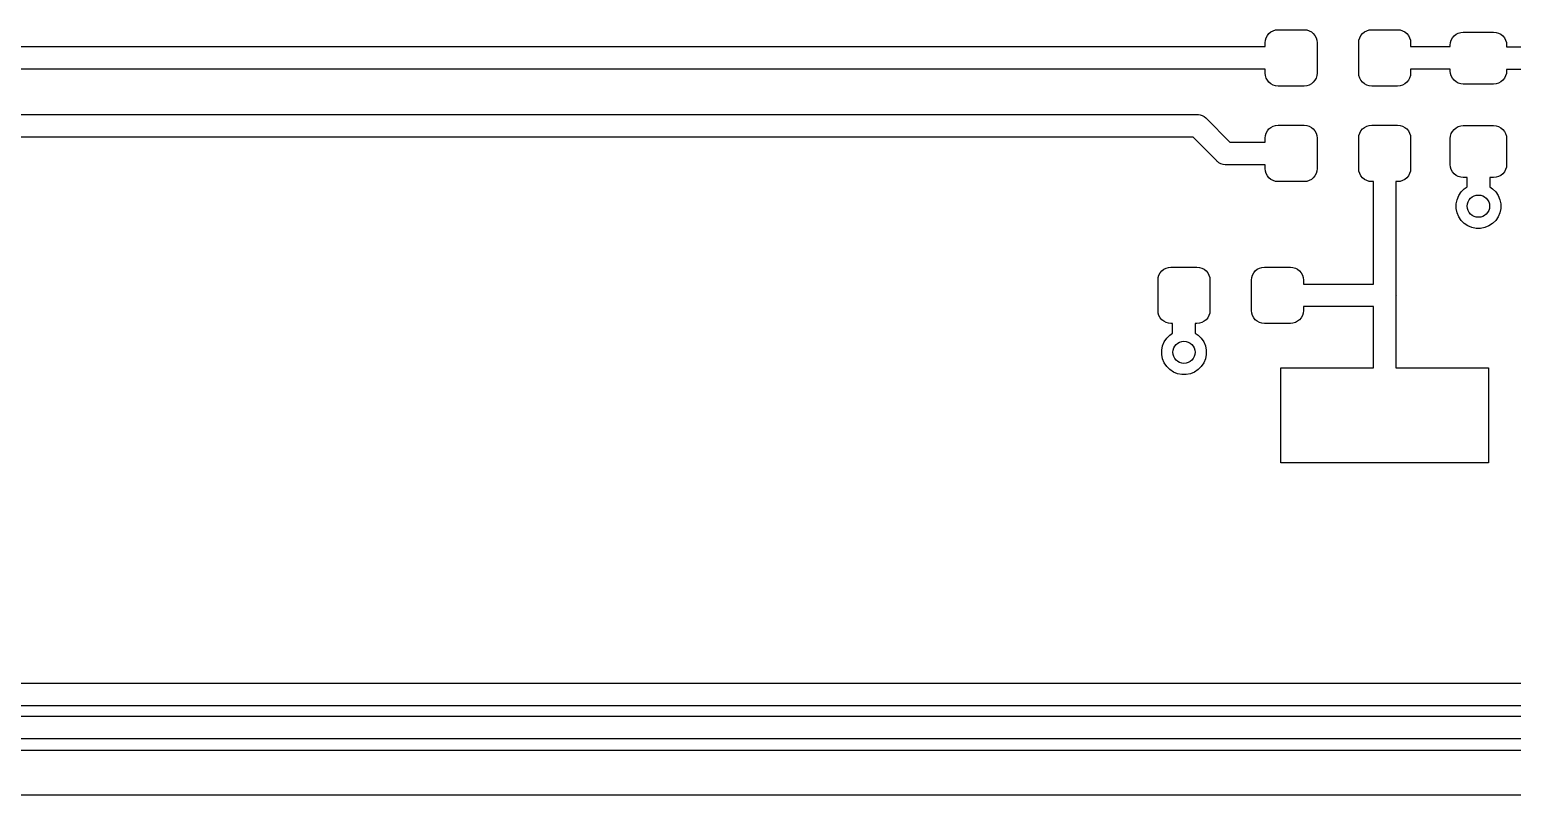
# Model space of a CAD drawing. Extents: x -66 to 211, y -177 to 13.
# Drawn here: x 33.22 to 58.19, y -130.33 to -117.43 of the extents above; entities that cross this region are included whole.
import ezdxf

# ---------------------------------------------------------------- set-up
doc = ezdxf.new("R2010")
doc.units = 0
doc.layers.add('BLACK', color=7, linetype='CONTINUOUS')

msp = doc.modelspace()

# ---------------------------------------------------------------- linework, layer by layer
at = {"layer": 'BLACK', "linetype": 'CONTINUOUS'}
for p, q in [((54.0301, -117.653), (54.0343, -117.61)), ((54.0343, -117.61), (54.0467, -117.569)), ((54.0467, -117.569), (54.0669, -117.532)), ((54.0669, -117.532), (54.0941, -117.498)), ((54.0941, -117.498), (54.1273, -117.471)), ((54.1273, -117.471), (54.1651, -117.451)), ((54.1651, -117.451), (54.2061, -117.439)), ((54.2061, -117.439), (54.2488, -117.434)), ((54.2488, -117.434), (54.6863, -117.434)), ((54.6863, -117.434), (54.729, -117.439)), ((54.729, -117.439), (54.77, -117.451)), ((54.77, -117.451), (54.8078, -117.471)), ((54.8078, -117.471), (54.841, -117.498)), ((54.841, -117.498), (54.8682, -117.532)), ((54.8682, -117.532), (54.8884, -117.569)), ((54.8884, -117.569), (54.9009, -117.61)), ((54.9009, -117.61), (54.9051, -117.653)), ((55.6051, -117.653), (55.6093, -117.61)), ((55.6093, -117.61), (55.6217, -117.569)), ((55.6217, -117.569), (55.6419, -117.532)), ((55.6419, -117.532), (55.6691, -117.498)), ((55.6691, -117.498), (55.7023, -117.471)), ((55.7023, -117.471), (55.7401, -117.451)), ((55.7401, -117.451), (55.7811, -117.439)), ((55.7811, -117.439), (55.8238, -117.434)), ((55.8238, -117.434), (56.2613, -117.434)), ((56.2613, -117.434), (56.304, -117.439)), ((56.304, -117.439), (56.345, -117.451)), ((56.345, -117.451), (56.3828, -117.471)), ((56.3828, -117.471), (56.416, -117.498)), ((56.416, -117.498), (56.4432, -117.532)), ((56.4432, -117.532), (56.4634, -117.569)), ((56.4634, -117.569), (56.4759, -117.61)), ((56.4759, -117.61), (56.4801, -117.653)), ((57.1516, -117.65), (57.1641, -117.609)), ((57.1641, -117.609), (57.1843, -117.572)), ((57.1843, -117.572), (57.2115, -117.538)), ((57.2115, -117.538), (57.2447, -117.511)), ((57.2447, -117.511), (57.2825, -117.491)), ((57.2825, -117.491), (57.3235, -117.479)), ((57.3235, -117.479), (57.3662, -117.474)), ((57.3662, -117.474), (57.8787, -117.474)), ((57.8787, -117.474), (57.9214, -117.479)), ((57.9214, -117.479), (57.9624, -117.491)), ((57.9624, -117.491), (58.0002, -117.511)), ((58.0002, -117.511), (58.0334, -117.538)), ((58.0334, -117.538), (58.0606, -117.572)), ((58.0606, -117.572), (58.0808, -117.609)), ((58.0808, -117.609), (58.0932, -117.65)), ((18.592, -117.719), (54.0301, -117.719)), ((54.0301, -117.719), (54.0301, -117.653)), ((54.9051, -117.653), (54.9051, -118.166)), ((55.6051, -118.166), (55.6051, -117.653)), ((56.4801, -117.653), (56.4801, -117.719)), ((56.4801, -117.719), (57.1474, -117.719)), ((57.1474, -117.693), (57.1516, -117.65)), ((57.1474, -117.719), (57.1474, -117.693)), ((58.0932, -117.65), (58.0974, -117.693)), ((58.0974, -117.693), (58.0974, -117.721)), ((58.0974, -117.721), (60.9766, -117.721)), ((54.0301, -118.1), (18.6615, -118.1)), ((54.0301, -118.166), (54.0301, -118.1)), ((57.1474, -118.1), (56.4801, -118.1)), ((56.4801, -118.1), (56.4801, -118.166)), ((57.1474, -118.131), (57.1474, -118.1)), ((57.1516, -118.173), (57.1474, -118.131)), ((58.0974, -118.131), (58.0932, -118.173)), ((60.9766, -118.102), (58.0974, -118.102)), ((58.0974, -118.102), (58.0974, -118.131)), ((54.0343, -118.208), (54.0301, -118.166)), ((54.0467, -118.249), (54.0343, -118.208)), ((54.0669, -118.287), (54.0467, -118.249)), ((54.0941, -118.32), (54.0669, -118.287)), ((54.1273, -118.347), (54.0941, -118.32)), ((54.1651, -118.368), (54.1273, -118.347)), ((54.2061, -118.38), (54.1651, -118.368)), ((54.2488, -118.384), (54.2061, -118.38)), ((54.6863, -118.384), (54.2488, -118.384)), ((54.729, -118.38), (54.6863, -118.384)), ((54.77, -118.368), (54.729, -118.38)), ((54.8078, -118.347), (54.77, -118.368)), ((54.841, -118.32), (54.8078, -118.347)), ((54.8682, -118.287), (54.841, -118.32)), ((54.8884, -118.249), (54.8682, -118.287)), ((54.9009, -118.208), (54.8884, -118.249)), ((54.9051, -118.166), (54.9009, -118.208)), ((55.6093, -118.208), (55.6051, -118.166)), ((55.6217, -118.249), (55.6093, -118.208)), ((55.6419, -118.287), (55.6217, -118.249)), ((55.6691, -118.32), (55.6419, -118.287)), ((55.7023, -118.347), (55.6691, -118.32)), ((55.7401, -118.368), (55.7023, -118.347)), ((55.7811, -118.38), (55.7401, -118.368)), ((55.8238, -118.384), (55.7811, -118.38)), ((56.2613, -118.384), (55.8238, -118.384)), ((56.304, -118.38), (56.2613, -118.384)), ((56.345, -118.368), (56.304, -118.38)), ((56.3828, -118.347), (56.345, -118.368)), ((56.416, -118.32), (56.3828, -118.347)), ((56.4432, -118.287), (56.416, -118.32)), ((56.4634, -118.249), (56.4432, -118.287)), ((56.4759, -118.208), (56.4634, -118.249)), ((56.4801, -118.166), (56.4759, -118.208)), ((57.1641, -118.214), (57.1516, -118.173)), ((57.1843, -118.252), (57.1641, -118.214)), ((57.2115, -118.285), (57.1843, -118.252)), ((57.2447, -118.313), (57.2115, -118.285)), ((57.2825, -118.333), (57.2447, -118.313)), ((57.3235, -118.345), (57.2825, -118.333)), ((57.3662, -118.349), (57.3235, -118.345)), ((57.8787, -118.349), (57.3662, -118.349)), ((57.9214, -118.345), (57.8787, -118.349)), ((57.9624, -118.333), (57.9214, -118.345)), ((58.0002, -118.313), (57.9624, -118.333)), ((58.0334, -118.285), (58.0002, -118.313)), ((58.0606, -118.252), (58.0334, -118.285)), ((58.0808, -118.214), (58.0606, -118.252)), ((58.0932, -118.173), (58.0808, -118.214)), ((21.5516, -118.864), (52.8862, -118.864)), ((52.8862, -118.864), (52.8955, -118.863)), ((52.8955, -118.863), (52.9048, -118.864)), ((52.9048, -118.864), (52.9049, -118.864)), ((52.9049, -118.864), (52.9328, -118.867)), ((52.9328, -118.867), (52.9688, -118.878)), ((52.9688, -118.878), (53.0018, -118.896)), ((53.0018, -118.896), (53.0309, -118.92)), ((53.0309, -118.92), (53.0368, -118.927)), ((53.0368, -118.927), (53.4367, -119.327)), ((54.0467, -119.177), (54.0669, -119.139)), ((54.0669, -119.139), (54.0941, -119.106)), ((54.0941, -119.106), (54.1273, -119.079)), ((54.1273, -119.079), (54.1651, -119.059)), ((54.1651, -119.059), (54.2061, -119.046)), ((54.2061, -119.046), (54.2488, -119.042)), ((54.2488, -119.042), (54.6863, -119.042)), ((54.6863, -119.042), (54.729, -119.046)), ((54.729, -119.046), (54.77, -119.059)), ((54.77, -119.059), (54.8078, -119.079)), ((54.8078, -119.079), (54.841, -119.106)), ((54.841, -119.106), (54.8682, -119.139)), ((54.8682, -119.139), (54.8884, -119.177)), ((55.6217, -119.177), (55.6419, -119.139)), ((55.6419, -119.139), (55.6691, -119.106)), ((55.6691, -119.106), (55.7023, -119.079)), ((55.7023, -119.079), (55.7401, -119.059)), ((55.7401, -119.059), (55.7811, -119.046)), ((55.7811, -119.046), (55.8238, -119.042)), ((55.8238, -119.042), (56.2613, -119.042)), ((56.2613, -119.042), (56.304, -119.046)), ((56.304, -119.046), (56.345, -119.059)), ((56.345, -119.059), (56.3828, -119.079)), ((56.3828, -119.079), (56.416, -119.106)), ((56.416, -119.106), (56.4432, -119.139)), ((56.4432, -119.139), (56.4634, -119.177)), ((57.1843, -119.147), (57.2115, -119.113)), ((57.2115, -119.113), (57.2447, -119.086)), ((57.2447, -119.086), (57.2825, -119.066)), ((57.2825, -119.066), (57.3235, -119.054)), ((57.3235, -119.054), (57.3662, -119.049)), ((57.3662, -119.049), (57.8787, -119.049)), ((57.8787, -119.049), (57.9214, -119.054)), ((57.9214, -119.054), (57.9624, -119.066)), ((57.9624, -119.066), (58.0002, -119.086)), ((58.0002, -119.086), (58.0334, -119.113)), ((58.0334, -119.113), (58.0606, -119.147)), ((52.8166, -119.245), (21.5516, -119.245)), ((53.2165, -119.645), (52.8166, -119.245)), ((53.4367, -119.327), (54.0301, -119.327)), ((54.0301, -119.261), (54.0343, -119.218)), ((54.0301, -119.327), (54.0301, -119.261)), ((54.0343, -119.218), (54.0467, -119.177)), ((54.8884, -119.177), (54.9009, -119.218)), ((54.9009, -119.218), (54.9051, -119.261)), ((54.9051, -119.261), (54.9051, -119.773)), ((55.6051, -119.261), (55.6093, -119.218)), ((55.6051, -119.773), (55.6051, -119.261)), ((55.6093, -119.218), (55.6217, -119.177)), ((56.4634, -119.177), (56.4759, -119.218)), ((56.4759, -119.218), (56.4801, -119.261)), ((56.4801, -119.261), (56.4801, -119.773)), ((57.1474, -119.268), (57.1516, -119.225)), ((57.1474, -119.706), (57.1474, -119.268)), ((57.1516, -119.225), (57.1641, -119.184)), ((57.1641, -119.184), (57.1843, -119.147)), ((58.0606, -119.147), (58.0808, -119.184)), ((58.0808, -119.184), (58.0932, -119.225)), ((58.0932, -119.225), (58.0974, -119.268)), ((58.0974, -119.268), (58.0974, -119.706)), ((53.2224, -119.653), (53.2165, -119.645)), ((53.2297, -119.658), (53.2224, -119.653)), ((53.2343, -119.662), (53.2297, -119.658)), ((53.2297, -119.658), (53.2297, -119.658)), ((53.2514, -119.676), (53.2343, -119.662)), ((53.2845, -119.694), (53.2514, -119.676)), ((53.3204, -119.705), (53.2845, -119.694)), ((53.3578, -119.709), (53.3204, -119.705)), ((53.3671, -119.708), (53.3578, -119.709)), ((54.0301, -119.708), (53.3671, -119.708)), ((54.0301, -119.773), (54.0301, -119.708)), ((54.0343, -119.816), (54.0301, -119.773)), ((54.0467, -119.857), (54.0343, -119.816)), ((54.0669, -119.895), (54.0467, -119.857)), ((54.0941, -119.928), (54.0669, -119.895)), ((54.8682, -119.895), (54.841, -119.928)), ((54.8884, -119.857), (54.8682, -119.895)), ((54.9009, -119.816), (54.8884, -119.857)), ((54.9051, -119.773), (54.9009, -119.816)), ((55.6093, -119.816), (55.6051, -119.773)), ((55.6217, -119.857), (55.6093, -119.816)), ((55.6419, -119.895), (55.6217, -119.857)), ((55.6691, -119.928), (55.6419, -119.895)), ((56.4432, -119.895), (56.416, -119.928)), ((56.4634, -119.857), (56.4432, -119.895)), ((56.4759, -119.816), (56.4634, -119.857)), ((56.4801, -119.773), (56.4759, -119.816)), ((57.1516, -119.748), (57.1474, -119.706)), ((57.1641, -119.789), (57.1516, -119.748)), ((57.1843, -119.827), (57.1641, -119.789)), ((57.2115, -119.86), (57.1843, -119.827)), ((57.2447, -119.888), (57.2115, -119.86)), ((57.2825, -119.908), (57.2447, -119.888)), ((58.0002, -119.888), (57.9624, -119.908)), ((58.0334, -119.86), (58.0002, -119.888)), ((58.0606, -119.827), (58.0334, -119.86)), ((58.0808, -119.789), (58.0606, -119.827)), ((58.0932, -119.748), (58.0808, -119.789)), ((58.0974, -119.706), (58.0932, -119.748)), ((54.1273, -119.955), (54.0941, -119.928)), ((54.1651, -119.976), (54.1273, -119.955)), ((54.2061, -119.988), (54.1651, -119.976)), ((54.2488, -119.992), (54.2061, -119.988)), ((54.6863, -119.992), (54.2488, -119.992)), ((54.729, -119.988), (54.6863, -119.992)), ((54.77, -119.976), (54.729, -119.988)), ((54.8078, -119.955), (54.77, -119.976)), ((54.841, -119.928), (54.8078, -119.955)), ((55.7023, -119.955), (55.6691, -119.928)), ((55.7401, -119.976), (55.7023, -119.955)), ((55.7811, -119.988), (55.7401, -119.976)), ((55.8238, -119.992), (55.7811, -119.988)), ((55.8521, -119.992), (55.8238, -119.992)), ((55.8521, -121.717), (55.8521, -119.992)), ((56.2613, -119.992), (56.2331, -119.992)), ((56.2331, -119.992), (56.2331, -121.893)), ((56.304, -119.988), (56.2613, -119.992)), ((56.345, -119.976), (56.304, -119.988)), ((56.3828, -119.955), (56.345, -119.976)), ((56.416, -119.928), (56.3828, -119.955)), ((57.3235, -119.92), (57.2825, -119.908)), ((57.3662, -119.924), (57.3235, -119.92)), ((57.3312, -120.167), (57.3834, -120.115)), ((57.4319, -119.924), (57.3662, -119.924)), ((57.3834, -120.115), (57.4319, -120.082)), ((57.4319, -120.082), (57.4319, -119.924)), ((57.8787, -119.924), (57.8129, -119.924)), ((57.8129, -119.924), (57.8129, -120.082)), ((57.8129, -120.082), (57.8615, -120.115)), ((57.8615, -120.115), (57.9137, -120.167)), ((57.9214, -119.92), (57.8787, -119.924)), ((57.9624, -119.908), (57.9214, -119.92)), ((57.2474, -120.369), (57.2619, -120.297)), ((57.2474, -120.443), (57.2474, -120.369)), ((57.2619, -120.297), (57.2901, -120.229)), ((57.2901, -120.229), (57.3312, -120.167)), ((57.9137, -120.167), (57.9548, -120.229)), ((57.9548, -120.229), (57.983, -120.297)), ((57.983, -120.297), (57.9974, -120.369)), ((57.9974, -120.369), (57.9974, -120.443)), ((57.2619, -120.516), (57.2474, -120.443)), ((57.2901, -120.584), (57.2619, -120.516)), ((57.3312, -120.645), (57.2901, -120.584)), ((57.9548, -120.584), (57.9137, -120.645)), ((57.983, -120.516), (57.9548, -120.584)), ((57.9974, -120.443), (57.983, -120.516)), ((57.3834, -120.697), (57.3312, -120.645)), ((57.4448, -120.738), (57.3834, -120.697)), ((57.5131, -120.767), (57.4448, -120.738)), ((57.5855, -120.781), (57.5131, -120.767)), ((57.6594, -120.781), (57.5855, -120.781)), ((57.7318, -120.767), (57.6594, -120.781)), ((57.8001, -120.738), (57.7318, -120.767)), ((57.8615, -120.697), (57.8001, -120.738)), ((57.9137, -120.645), (57.8615, -120.697)), ((52.2242, -121.651), (52.2284, -121.608)), ((52.2284, -121.608), (52.2409, -121.567)), ((52.2409, -121.567), (52.2611, -121.53)), ((52.2611, -121.53), (52.2883, -121.496)), ((52.2883, -121.496), (52.3214, -121.469)), ((52.3214, -121.469), (52.3593, -121.449)), ((52.3593, -121.449), (52.4003, -121.437)), ((52.4003, -121.437), (52.443, -121.432)), ((52.443, -121.432), (52.8805, -121.432)), ((52.8805, -121.432), (52.9231, -121.437)), ((52.9231, -121.437), (52.9642, -121.449)), ((52.9642, -121.449), (53.002, -121.469)), ((53.002, -121.469), (53.0351, -121.496)), ((53.0351, -121.496), (53.0624, -121.53)), ((53.0624, -121.53), (53.0826, -121.567)), ((53.0826, -121.567), (53.095, -121.608)), ((53.095, -121.608), (53.0992, -121.651)), ((53.7992, -121.651), (53.8034, -121.608)), ((53.8034, -121.608), (53.8159, -121.567)), ((53.8159, -121.567), (53.8361, -121.53)), ((53.8361, -121.53), (53.8633, -121.496)), ((53.8633, -121.496), (53.8964, -121.469)), ((53.8964, -121.469), (53.9343, -121.449)), ((53.9343, -121.449), (53.9753, -121.437)), ((53.9753, -121.437), (54.018, -121.432)), ((54.018, -121.432), (54.4555, -121.432)), ((54.4555, -121.432), (54.4981, -121.437)), ((54.4981, -121.437), (54.5392, -121.449)), ((54.5392, -121.449), (54.577, -121.469)), ((54.577, -121.469), (54.6101, -121.496)), ((54.6101, -121.496), (54.6374, -121.53)), ((54.6374, -121.53), (54.6576, -121.567)), ((54.6576, -121.567), (54.67, -121.608)), ((54.67, -121.608), (54.6742, -121.651)), ((52.2242, -122.164), (52.2242, -121.651)), ((53.0992, -121.651), (53.0992, -122.164)), ((53.7992, -122.164), (53.7992, -121.651)), ((54.6742, -121.651), (54.6742, -121.717)), ((54.6742, -121.717), (55.8521, -121.717)), ((56.2331, -121.893), (56.234, -121.902)), ((55.8521, -122.098), (54.6742, -122.098)), ((54.6742, -122.098), (54.6742, -122.164)), ((55.8521, -123.129), (55.8521, -122.098)), ((56.234, -121.902), (56.2331, -121.912)), ((56.2331, -121.912), (56.2331, -123.129)), ((52.2284, -122.206), (52.2242, -122.164)), ((52.2409, -122.247), (52.2284, -122.206)), ((52.2611, -122.285), (52.2409, -122.247)), ((52.2883, -122.318), (52.2611, -122.285)), ((52.3214, -122.345), (52.2883, -122.318)), ((52.3593, -122.366), (52.3214, -122.345)), ((52.4003, -122.378), (52.3593, -122.366)), ((52.443, -122.382), (52.4003, -122.378)), ((52.4712, -122.382), (52.443, -122.382)), ((52.4712, -122.544), (52.4712, -122.382)), ((52.8805, -122.382), (52.8522, -122.382)), ((52.8522, -122.382), (52.8522, -122.544)), ((52.9231, -122.378), (52.8805, -122.382)), ((52.9642, -122.366), (52.9231, -122.378)), ((53.002, -122.345), (52.9642, -122.366)), ((53.0351, -122.318), (53.002, -122.345)), ((53.0624, -122.285), (53.0351, -122.318)), ((53.0826, -122.247), (53.0624, -122.285)), ((53.095, -122.206), (53.0826, -122.247)), ((53.0992, -122.164), (53.095, -122.206)), ((53.8034, -122.206), (53.7992, -122.164)), ((53.8159, -122.247), (53.8034, -122.206)), ((53.8361, -122.285), (53.8159, -122.247)), ((53.8633, -122.318), (53.8361, -122.285)), ((53.8964, -122.345), (53.8633, -122.318)), ((53.9343, -122.366), (53.8964, -122.345)), ((53.9753, -122.378), (53.9343, -122.366)), ((54.018, -122.382), (53.9753, -122.378)), ((54.4555, -122.382), (54.018, -122.382)), ((54.4981, -122.378), (54.4555, -122.382)), ((54.5392, -122.366), (54.4981, -122.378)), ((54.577, -122.345), (54.5392, -122.366)), ((54.6101, -122.318), (54.577, -122.345)), ((54.6374, -122.285), (54.6101, -122.318)), ((54.6576, -122.247), (54.6374, -122.285)), ((54.67, -122.206), (54.6576, -122.247)), ((54.6742, -122.164), (54.67, -122.206)), ((52.3295, -122.69), (52.3705, -122.628)), ((52.3705, -122.628), (52.4228, -122.576)), ((52.4228, -122.576), (52.4712, -122.544)), ((52.8522, -122.544), (52.9009, -122.576)), ((52.9009, -122.576), (52.9531, -122.628)), ((52.9531, -122.628), (52.9941, -122.69)), ((52.2868, -122.83), (52.3012, -122.758)), ((52.2868, -122.904), (52.2868, -122.83)), ((52.3012, -122.758), (52.3295, -122.69)), ((52.9941, -122.69), (53.0224, -122.758)), ((53.0224, -122.758), (53.0368, -122.83)), ((53.0368, -122.83), (53.0368, -122.904)), ((52.3012, -122.977), (52.2868, -122.904)), ((52.3295, -123.045), (52.3012, -122.977)), ((52.3705, -123.106), (52.3295, -123.045)), ((52.4228, -123.159), (52.3705, -123.106)), ((52.9531, -123.106), (52.9009, -123.159)), ((52.9941, -123.045), (52.9531, -123.106)), ((53.0224, -122.977), (52.9941, -123.045)), ((53.0368, -122.904), (53.0224, -122.977)), ((54.2926, -124.729), (54.2926, -123.129)), ((54.2926, -123.129), (55.8521, -123.129)), ((56.2331, -123.129), (57.7926, -123.129)), ((57.7926, -123.129), (57.7926, -124.729)), ((52.4842, -123.2), (52.4228, -123.159)), ((52.5524, -123.228), (52.4842, -123.2)), ((52.6249, -123.242), (52.5524, -123.228)), ((52.6988, -123.242), (52.6249, -123.242)), ((52.7712, -123.228), (52.6988, -123.242)), ((52.8394, -123.2), (52.7712, -123.228)), ((52.9009, -123.159), (52.8394, -123.2)), ((57.7926, -124.729), (54.2926, -124.729)), ((-2.52713, -128.44), (136.538, -128.44)), ((136.607, -128.821), (-2.5967, -128.821)), ((-2.84717, -128.996), (136.814, -128.996)), ((136.884, -129.377), (-2.91674, -129.377)), ((-3.101, -129.565), (147.02, -129.565)), ((58.4886, -130.327), (-3.24011, -130.327))]:
    msp.add_line(p, q, dxfattribs=at)
at = {"layer": 'BLACK'}
for centre in [(57.6224, -120.406), (52.6618, -122.867)]:
    msp.add_circle(centre, 0.1875, dxfattribs=at)

doc.saveas('drawing.dxf')
